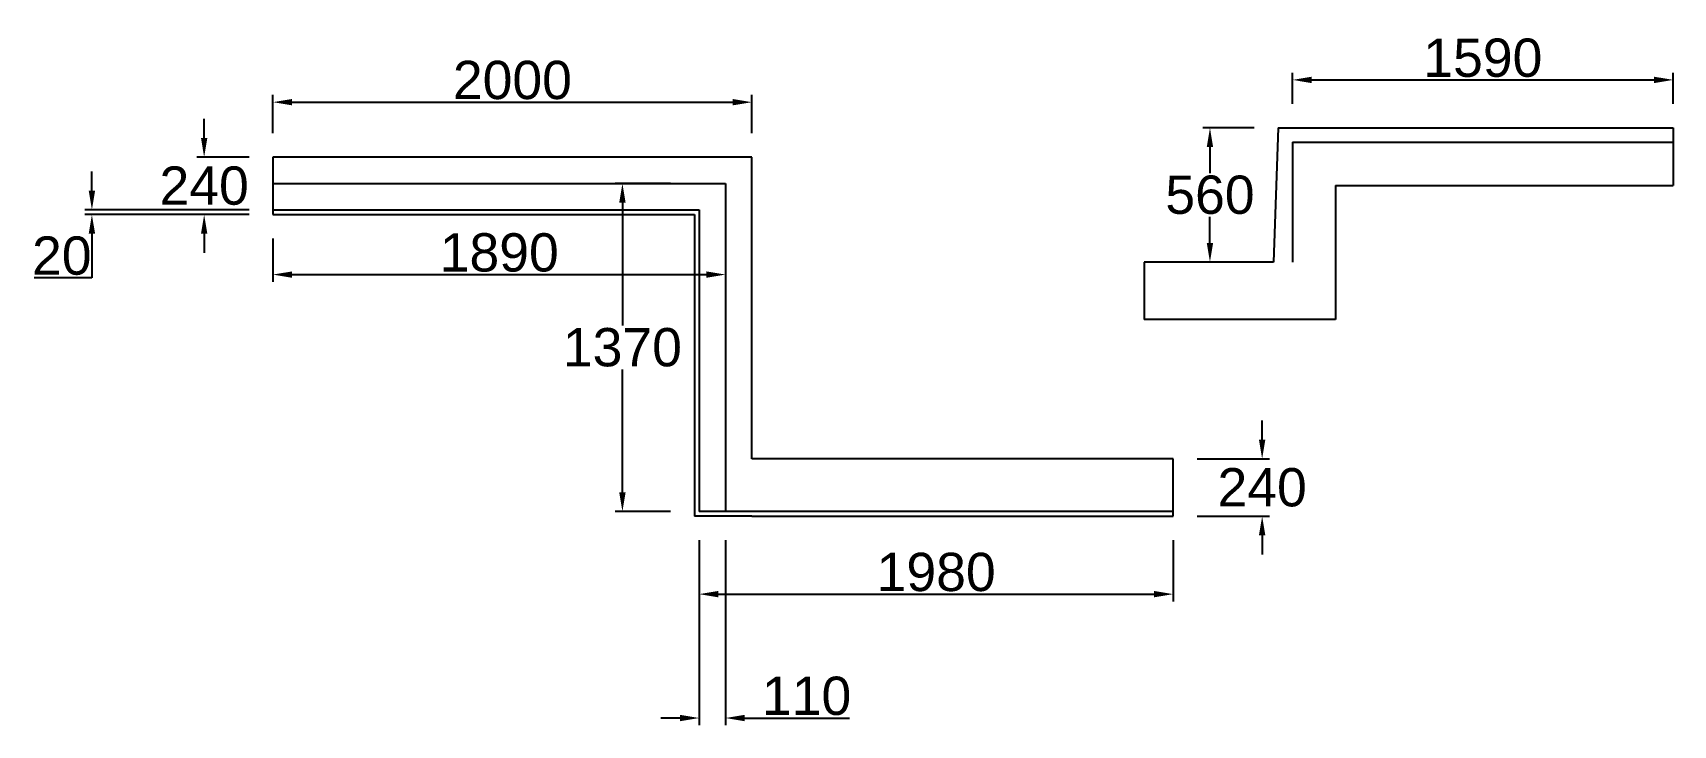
# Model space of a CAD drawing. Header units: inches. Extents: x -138455 to 599497, y -747149 to 13167.
# Drawn here: x 439427 to 446279, y -289491 to -286599 of the extents above; entities that cross this region are included whole.
import ezdxf

# ---------------------------------------------------------------- set-up
doc = ezdxf.new("R2010")
doc.units = ezdxf.units.IN
doc.header["$MEASUREMENT"] = 0
doc.header["$PDMODE"] = 35
doc.header["$PDSIZE"] = -3
doc.styles.get("Standard").update_dxf_attribs({"font": 'arial.ttf'})
doc.dimstyles.get("Standard").update_dxf_attribs({"dimtxt": 80, "dimasz": 70, "dimexe": 40, "dimexo": 80, "dimgap": 0, "dimtad": 1, "dimtih": 1, "dimtoh": 1, "dimdec": 0, "dimzin": 0, "dimdsep": 46, "dimtxsty": 'Standard', "dimcen": 0.09, "dimadec": 0, "dimazin": 0, "dimtfac": 1, "dimtdec": 0, "dimtofl": 0, "dimtmove": 0, "dimatfit": 3, "dimfxl": 0, "dimtolj": 1, "dimtzin": 0, "dimarcsym": 0})

# ---------------------------------------------------------------- blocks, each defined once
blk = doc.blocks.new('*D1780')
at = {"color": 0, "lineweight": -2, "transparency": 16777216}
for p, q in [((440430.5, -287018), (440430.5, -286858.5)), ((442430.5, -287018), (442430.5, -286858.5)), ((440510.5, -286888.5), (442350.5, -286888.5))]:
    blk.add_line(p, q, dxfattribs=at)
at = {"color": 0, "transparency": 16777216}
for points in [[(440510.5, -286875.2), (440510.5, -286901.8), (440430.5, -286888.5)], [(442350.5, -286875.2), (442350.5, -286901.8), (442430.5, -286888.5)]]:
    blk.add_solid(points, dxfattribs=at)
at = {"layer": 'Defpoints', "color": 0, "transparency": 16777216}
for p in [(442430.5, -286888.5), (440430.5, -287118), (442430.5, -287118)]:
    blk.add_point(p, dxfattribs=at)
at = {"color": 0, "transparency": 16777216, "insert": (441430.5, -286796.8), "char_height": 160, "attachment_point": 5}
blk.add_mtext('\\A1;2000', dxfattribs=at)
blk = doc.blocks.new('*D1781')
at = {"color": 0, "lineweight": -2, "transparency": 16777216}
for p, q in [((440143, -287038), (440143, -286958)), ((440330.5, -287118), (440113, -287118)), ((440330.5, -287358), (440113, -287358)), ((440143, -287438), (440143, -287518))]:
    blk.add_line(p, q, dxfattribs=at)
at = {"color": 0, "transparency": 16777216}
for points in [[(440129.7, -287038), (440156.3, -287038), (440143, -287118)], [(440129.7, -287438), (440156.3, -287438), (440143, -287358)]]:
    blk.add_solid(points, dxfattribs=at)
at = {"layer": 'Defpoints', "color": 0, "transparency": 16777216}
for p in [(440430.5, -287118), (440143, -287358), (440430.5, -287358)]:
    blk.add_point(p, dxfattribs=at)
at = {"color": 0, "transparency": 16777216, "insert": (440143, -287238), "char_height": 160, "attachment_point": 5}
blk.add_mtext('\\A1;240', dxfattribs=at)
blk = doc.blocks.new('*D1852')
at = {"color": 0, "lineweight": -2, "transparency": 16777216}
for p, q in [((444562.1, -288298), (444562.1, -288218)), ((444290.5, -288378), (444592.1, -288378)), ((444290.5, -288618), (444592.1, -288618)), ((444562.1, -288698), (444562.1, -288778))]:
    blk.add_line(p, q, dxfattribs=at)
at = {"color": 0, "transparency": 16777216}
for points in [[(444548.7, -288298), (444575.4, -288298), (444562.1, -288378)], [(444548.7, -288698), (444575.4, -288698), (444562.1, -288618)]]:
    blk.add_solid(points, dxfattribs=at)
at = {"layer": 'Defpoints', "color": 0, "transparency": 16777216}
for p in [(444190.5, -288378), (444190.5, -288618), (444562.1, -288618)]:
    blk.add_point(p, dxfattribs=at)
at = {"color": 0, "transparency": 16777216, "insert": (444562.1, -288498), "char_height": 160, "attachment_point": 5}
blk.add_mtext('\\A1;240', dxfattribs=at)
blk = doc.blocks.new('*D1853')
at = {"color": 0, "lineweight": -2, "transparency": 16777216}
for p, q in [((440430.5, -287458), (440430.5, -287638.6)), ((442320.5, -287458), (442320.5, -287638.6)), ((440510.5, -287608.6), (442240.5, -287608.6))]:
    blk.add_line(p, q, dxfattribs=at)
at = {"color": 0, "transparency": 16777216}
for points in [[(440510.5, -287595.3), (440510.5, -287622), (440430.5, -287608.6)], [(442240.5, -287595.3), (442240.5, -287622), (442320.5, -287608.6)]]:
    blk.add_solid(points, dxfattribs=at)
at = {"layer": 'Defpoints', "color": 0, "transparency": 16777216}
for p in [(440430.5, -287358), (442320.5, -287358), (442320.5, -287608.6)]:
    blk.add_point(p, dxfattribs=at)
at = {"color": 0, "transparency": 16777216, "insert": (441375.5, -287517), "char_height": 160, "attachment_point": 5}
blk.add_mtext('\\A1;1890', dxfattribs=at)
blk = doc.blocks.new('*D1854')
at = {"color": 0, "lineweight": -2, "transparency": 16777216}
for p, q in [((442210.5, -288718), (442210.5, -288973.4)), ((444190.5, -288718), (444190.5, -288973.4)), ((442290.5, -288943.4), (444110.5, -288943.4))]:
    blk.add_line(p, q, dxfattribs=at)
at = {"color": 0, "transparency": 16777216}
for points in [[(442290.5, -288930.1), (442290.5, -288956.7), (442210.5, -288943.4)], [(444110.5, -288930.1), (444110.5, -288956.7), (444190.5, -288943.4)]]:
    blk.add_solid(points, dxfattribs=at)
at = {"layer": 'Defpoints', "color": 0, "transparency": 16777216}
for p in [(442210.5, -288618), (444190.5, -288618), (444190.5, -288943.4)]:
    blk.add_point(p, dxfattribs=at)
at = {"color": 0, "transparency": 16777216, "insert": (443200.5, -288851.7), "char_height": 160, "attachment_point": 5}
blk.add_mtext('\\A1;1980', dxfattribs=at)
blk = doc.blocks.new('*D1855')
at = {"color": 0, "lineweight": -2, "transparency": 16777216}
for p, q in [((439674.1, -287258), (439674.1, -287178)), ((440330.5, -287338), (439644.1, -287338)), ((440330.5, -287358), (439644.1, -287358)), ((439674.1, -287438), (439674.1, -287622)), ((439674.1, -287622), (439432.8, -287622))]:
    blk.add_line(p, q, dxfattribs=at)
at = {"color": 0, "transparency": 16777216}
for points in [[(439660.8, -287258), (439687.5, -287258), (439674.1, -287338)], [(439660.8, -287438), (439687.5, -287438), (439674.1, -287358)]]:
    blk.add_solid(points, dxfattribs=at)
at = {"layer": 'Defpoints', "color": 0, "transparency": 16777216}
for p in [(440430.5, -287338), (439674.1, -287358), (440430.5, -287358)]:
    blk.add_point(p, dxfattribs=at)
at = {"color": 0, "transparency": 16777216, "insert": (439548.5, -287530.3), "char_height": 160, "attachment_point": 5}
blk.add_mtext('\\A1;20', dxfattribs=at)
blk = doc.blocks.new('*D1856')
at = {"color": 0, "lineweight": -2, "transparency": 16777216}
for p, q in [((442210.5, -288718), (442210.5, -289490.7)), ((442320.5, -288718), (442320.5, -289490.7)), ((442130.5, -289460.7), (442050.5, -289460.7)), ((442400.5, -289460.7), (442838.4, -289460.7))]:
    blk.add_line(p, q, dxfattribs=at)
at = {"color": 0, "transparency": 16777216}
for points in [[(442130.5, -289447.4), (442130.5, -289474.1), (442210.5, -289460.7)], [(442400.5, -289447.4), (442400.5, -289474.1), (442320.5, -289460.7)]]:
    blk.add_solid(points, dxfattribs=at)
at = {"layer": 'Defpoints', "color": 0, "transparency": 16777216}
for p in [(442210.5, -288618), (442320.5, -288618), (442320.5, -289460.7)]:
    blk.add_point(p, dxfattribs=at)
at = {"color": 0, "transparency": 16777216, "insert": (442659.4, -289369), "char_height": 160, "attachment_point": 5}
blk.add_mtext('\\A1;110', dxfattribs=at)
blk = doc.blocks.new('*D1857')
at = {"color": 0, "lineweight": -2, "transparency": 16777216}
for p, q in [((442090.5, -287228), (441860, -287228)), ((441890, -287308), (441890, -287821.3)), ((441890, -288518), (441890, -288004.7)), ((442090.5, -288598), (441860, -288598))]:
    blk.add_line(p, q, dxfattribs=at)
at = {"color": 0, "transparency": 16777216}
for points in [[(441876.6, -287308), (441903.3, -287308), (441890, -287228)], [(441876.6, -288518), (441903.3, -288518), (441890, -288598)]]:
    blk.add_solid(points, dxfattribs=at)
at = {"layer": 'Defpoints', "color": 0, "transparency": 16777216}
for p in [(442190.5, -287228), (441890, -288598), (442190.5, -288598)]:
    blk.add_point(p, dxfattribs=at)
at = {"color": 0, "transparency": 16777216, "insert": (441890, -287913), "char_height": 160, "attachment_point": 5}
blk.add_mtext('\\A1;1370', dxfattribs=at)
blk = doc.blocks.new('*D1858')
at = {"color": 0, "lineweight": -2, "transparency": 16777216}
for p, q in [((444688.9, -286896.1), (444688.9, -286765.4)), ((444768.9, -286795.4), (446198.9, -286795.4)), ((446278.9, -286896.1), (446278.9, -286765.4))]:
    blk.add_line(p, q, dxfattribs=at)
at = {"color": 0, "transparency": 16777216}
for points in [[(444768.9, -286782.1), (444768.9, -286808.8), (444688.9, -286795.4)], [(446198.9, -286782.1), (446198.9, -286808.8), (446278.9, -286795.4)]]:
    blk.add_solid(points, dxfattribs=at)
at = {"layer": 'Defpoints', "color": 0, "transparency": 16777216}
for p in [(446278.9, -286795.4), (444688.9, -286996.1), (446278.9, -286996.1)]:
    blk.add_point(p, dxfattribs=at)
at = {"color": 0, "transparency": 16777216, "insert": (445483.9, -286703.8), "char_height": 160, "attachment_point": 5}
blk.add_mtext('\\A1;1590', dxfattribs=at)
blk = doc.blocks.new('*D1859')
at = {"color": 0, "lineweight": -2, "transparency": 16777216}
for p, q in [((444528.9, -286996.1), (444314.1, -286996.1)), ((444344.1, -287076.1), (444344.1, -287184.4)), ((444344.1, -287476.1), (444344.1, -287367.8)), ((444528.9, -287556.1), (444314.1, -287556.1))]:
    blk.add_line(p, q, dxfattribs=at)
at = {"color": 0, "transparency": 16777216}
for points in [[(444330.8, -287076.1), (444357.4, -287076.1), (444344.1, -286996.1)], [(444330.8, -287476.1), (444357.4, -287476.1), (444344.1, -287556.1)]]:
    blk.add_solid(points, dxfattribs=at)
at = {"layer": 'Defpoints', "color": 0, "transparency": 16777216}
for p in [(444628.9, -286996.1), (444344.1, -287556.1), (444628.9, -287556.1)]:
    blk.add_point(p, dxfattribs=at)
at = {"color": 0, "transparency": 16777216, "insert": (444344.1, -287276.1), "char_height": 160, "attachment_point": 5}
blk.add_mtext('\\A1;560', dxfattribs=at)

msp = doc.modelspace()

# ---------------------------------------------------------------- linework, layer by layer
for p, q in [((444628.9, -286996.1), (444609.7, -287556.1)), ((444628.9, -286996.1), (446278.9, -286996.1)), ((446278.9, -286996.1), (446278.9, -287236.1)), ((444688.9, -287056.1), (444688.9, -287556.1)), ((444688.9, -287056.1), (446278.9, -287056.1)), ((444868.9, -287236.1), (444868.9, -287796.1)), ((444868.9, -287236.1), (446278.9, -287236.1)), ((444068.9, -287556.1), (444068.9, -287796.1)), ((444609.7, -287556.1), (444068.9, -287556.1)), ((444868.9, -287796.1), (444068.9, -287796.1)), ((444190.5, -288378), (442430.5, -288378)), ((444190.5, -288618), (444190.5, -288378)), ((442430.5, -288618), (444190.5, -288618))]:
    msp.add_line(p, q)
at = {"color": 4}
for p, q in [((442430.5, -287118), (440430.5, -287118)), ((440430.5, -287118), (440430.5, -287358)), ((442430.5, -288378), (442430.5, -287118)), ((440430.5, -287228), (442320.5, -287228)), ((442320.5, -287228), (442320.5, -288598)), ((440430.5, -287338), (442210.5, -287338)), ((442210.5, -287338), (442210.5, -288598)), ((440430.5, -287358), (442190.5, -287358)), ((442190.5, -287358), (442190.5, -288618)), ((442430.5, -288618), (442190.5, -288618)), ((444190.5, -288598), (442210.5, -288598))]:
    msp.add_line(p, q, dxfattribs=at)

# ---------------------------------------------------------------- dimensions: what is measured, and where the dimension line sits
for base, p1, p2, picture, middle in [((446278.9, -286795.4), (444688.9, -286996.1), (446278.9, -286996.1), '*D1858', (445483.9, -286703.8)), ((442430.5, -286888.5), (440430.5, -287118), (442430.5, -287118), '*D1780', (441430.5, -286796.8)), ((442320.5, -287608.6), (440430.5, -287358), (442320.5, -287358), '*D1853', (441375.5, -287517)), ((442320.5, -289460.7), (442210.5, -288618), (442320.5, -288618), '*D1856', (442659.4, -289369)), ((444190.5, -288943.4), (442210.5, -288618), (444190.5, -288618), '*D1854', (443200.5, -288851.7))]:
    dim = msp.add_linear_dim(base=base, p1=p1, p2=p2, dimstyle='Standard', override={"dimtxt": 160, "dimasz": 80, "dimexe": 30, "dimexo": 100, "dimgap": 10, "dimfxl": 100})
    dim.commit()
    dim.dimension.update_dxf_attribs({"geometry": picture, "text_midpoint": middle})
for base, p1, p2, picture, middle in [((440143, -287358), (440430.5, -287118), (440430.5, -287358), '*D1781', (440143, -287238)), ((444344.1, -287556.1), (444628.9, -286996.1), (444628.9, -287556.1), '*D1859', (444344.1, -287276.1)), ((441890, -288598), (442190.5, -287228), (442190.5, -288598), '*D1857', (441890, -287913)), ((444562.1, -288618), (444190.5, -288378), (444190.5, -288618), '*D1852', (444562.1, -288498))]:
    dim = msp.add_linear_dim(base=base, p1=p1, p2=p2, angle=90, dimstyle='Standard', override={"dimtxt": 160, "dimasz": 80, "dimexe": 30, "dimexo": 100, "dimgap": 10, "dimfxl": 100})
    dim.commit()
    dim.dimension.update_dxf_attribs({"geometry": picture, "text_midpoint": middle})
dim = msp.add_linear_dim(base=(439674.1, -287358), p1=(440430.5, -287338), p2=(440430.5, -287358), angle=90, dimstyle='Standard', override={"dimtxt": 160, "dimasz": 80, "dimexe": 30, "dimexo": 100, "dimgap": 10, "dimfxl": 100})
dim.commit()
dim.dimension.update_dxf_attribs({"geometry": '*D1855', "text_midpoint": (439548.5, -287622), "dimtype": 160})

doc.saveas('drawing.dxf')
